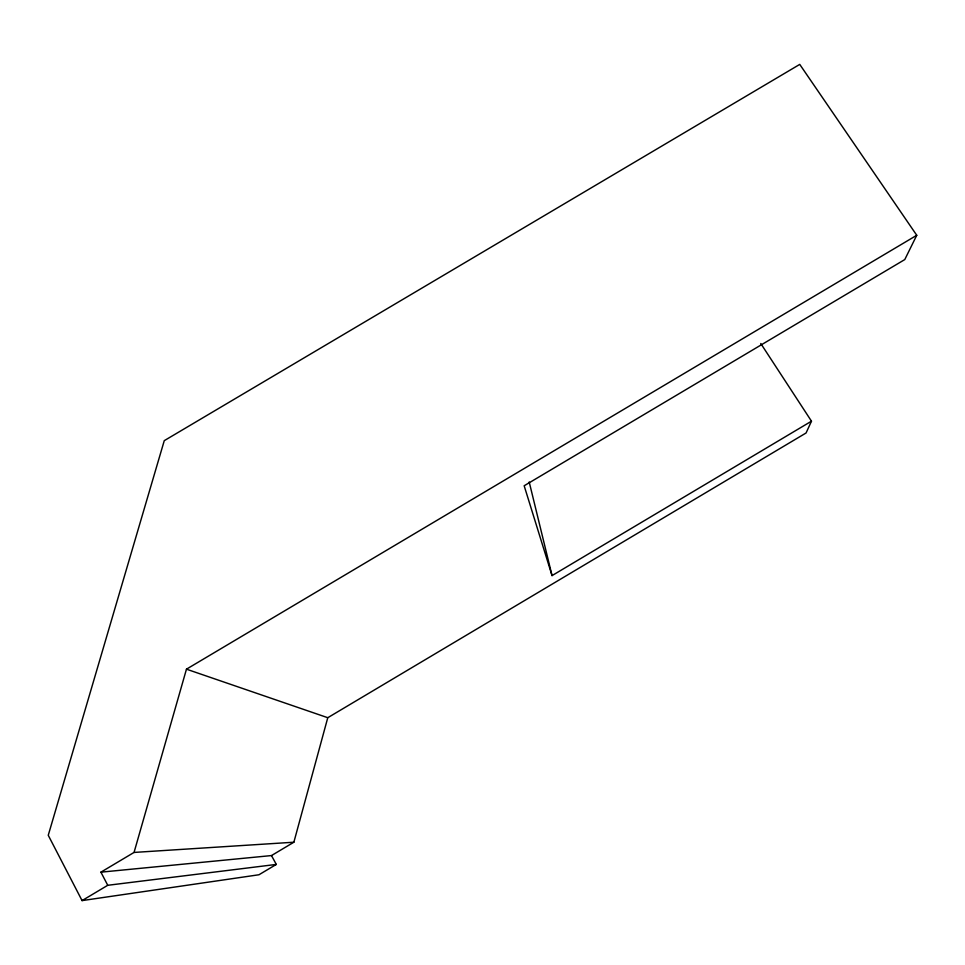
<?xml version="1.0" encoding="UTF-8"?>
<svg xmlns="http://www.w3.org/2000/svg" width="965" height="965" viewBox="0 0 965 965"><rect width="100%" height="100%" fill="white"/><g stroke="black" fill="none" stroke-linecap="round" stroke-linejoin="round"><path stroke-width="1.45" d="M271.479 855.569L276.304 864.423L107.754 885.291L100.903 872.167L271.479 855.569L293.867 842.216L327.774 717.707L806.065 432.983L811.481 421.186L760.77 343.504M100.903 872.167L134.051 852.433L186.462 669.179L916.75 235.279L799.744 64.402L164.267 440.655L48.25 835.28L82.061 900.598L258.97 874.76L276.304 864.423M916.75 235.279L904.772 259.573L524.164 485.769L552.04 575.61L811.481 421.186M82.061 900.598L107.754 885.291M134.051 852.433L293.867 842.216M186.462 669.179L327.774 717.707M529.206 481.981L552.04 575.61"/></g></svg>
